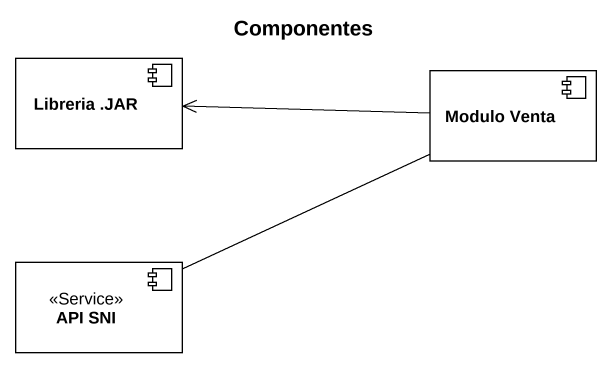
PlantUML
@startuml
title Componentes
component "Libreria .JAR" as Libreria_JAR
component "Modulo Venta" as Modulo_Venta
component "API SNI" as API_SNI <<Service>>
Modulo_Venta -left-> Libreria_JAR
Modulo_Venta -left- API_SNI
@enduml
